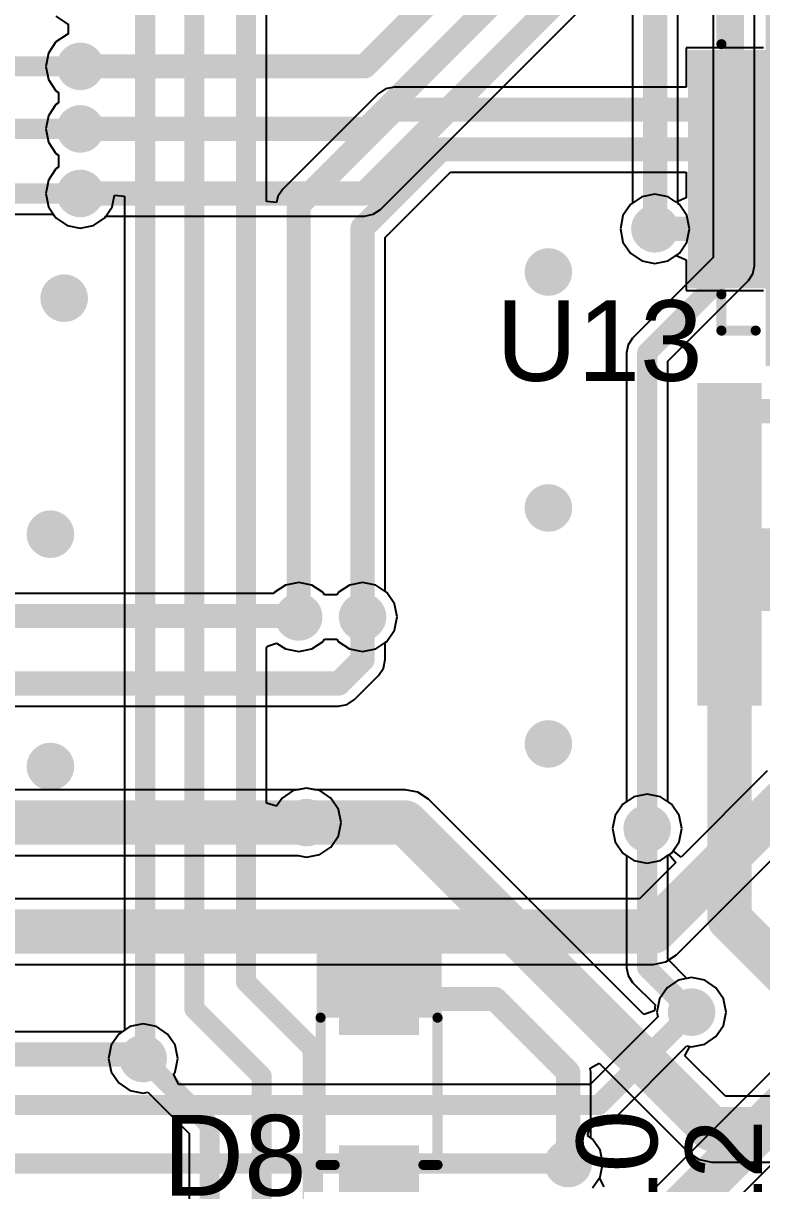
# Model space of a CAD drawing. Header units: millimetres. Extents: x -0.27 to 4.7, y -0.39 to 2.83.
# Drawn here: x 3.508 to 3.875, y 0.851 to 1.426 of the extents above; entities that cross this region are included whole.
import ezdxf

# ---------------------------------------------------------------- set-up
doc = ezdxf.new("R2010")
doc.units = ezdxf.units.MM
doc.header["$MEASUREMENT"] = 0
for name, color, linetype in [('BottomLayer', 5, 'Continuous'), ('BottomSolder', 6, 'Continuous'), ('TopLayer', 1, 'Continuous'), ('TopOverlay', 2, 'Continuous'), ('TopPaste', 8, 'Continuous'), ('TopSolder', 216, 'Continuous'), ('ViaHoleLayer', 16, 'Continuous')]:
    doc.layers.add(name, color=color, linetype=linetype)
doc.styles.add('Arial', font='', dxfattribs={"height": 0.2})
doc.styles.get('Arial').set_extended_font_data('Arial')

# ---------------------------------------------------------------- blocks, each defined once
blk = doc.blocks.new('24_QFN__4_4__48')
at = {"layer": 'TopLayer'}
for points in [[(-0.05512, 0.06004), (-0.05512, 0.0935), (-0.04331, 0.0935), (-0.04331, 0.06004)], [(-0.03543, 0.06004), (-0.03543, 0.0935), (-0.02362, 0.0935), (-0.02362, 0.06004)], [(-0.01575, 0.06004), (-0.01575, 0.0935), (-0.00394, 0.0935), (-0.00394, 0.06004)], [(0.00394, 0.06004), (0.00394, 0.0935), (0.01575, 0.0935), (0.01575, 0.06004)], [(0.02362, 0.06004), (0.02362, 0.0935), (0.03543, 0.0935), (0.03543, 0.06004)], [(0.04331, 0.06004), (0.04331, 0.0935), (0.05512, 0.0935), (0.05512, 0.06004)], [(-0.0935, 0.05512), (-0.06004, 0.05512), (-0.06004, 0.04331), (-0.0935, 0.04331)], [(0.06004, 0.05512), (0.0935, 0.05512), (0.0935, 0.04331), (0.06004, 0.04331)], [(-0.0502, -0.0502), (-0.0502, 0.0502), (0.0502, 0.0502), (0.0502, -0.0502)], [(-0.0935, 0.03543), (-0.06004, 0.03543), (-0.06004, 0.02362), (-0.0935, 0.02362)], [(0.06004, 0.03543), (0.0935, 0.03543), (0.0935, 0.02362), (0.06004, 0.02362)], [(-0.0935, 0.01575), (-0.06004, 0.01575), (-0.06004, 0.00394), (-0.0935, 0.00394)], [(0.06004, 0.01575), (0.0935, 0.01575), (0.0935, 0.00394), (0.06004, 0.00394)], [(-0.0935, -0.00394), (-0.06004, -0.00394), (-0.06004, -0.01575), (-0.0935, -0.01575)], [(0.06004, -0.00394), (0.0935, -0.00394), (0.0935, -0.01575), (0.06004, -0.01575)], [(-0.0935, -0.02362), (-0.06004, -0.02362), (-0.06004, -0.03543), (-0.0935, -0.03543)], [(0.06004, -0.02362), (0.0935, -0.02362), (0.0935, -0.03543), (0.06004, -0.03543)], [(-0.0935, -0.04331), (-0.06004, -0.04331), (-0.06004, -0.05512), (-0.0935, -0.05512)], [(0.06004, -0.04331), (0.0935, -0.04331), (0.0935, -0.05512), (0.06004, -0.05512)], [(-0.04331, -0.06004), (-0.04331, -0.0935), (-0.05512, -0.0935), (-0.05512, -0.06004)], [(-0.02362, -0.06004), (-0.02362, -0.0935), (-0.03543, -0.0935), (-0.03543, -0.06004)], [(-0.00394, -0.06004), (-0.00394, -0.0935), (-0.01575, -0.0935), (-0.01575, -0.06004)], [(0.01575, -0.06004), (0.01575, -0.0935), (0.00394, -0.0935), (0.00394, -0.06004)], [(0.03543, -0.06004), (0.03543, -0.0935), (0.02362, -0.0935), (0.02362, -0.06004)], [(0.05512, -0.06004), (0.05512, -0.0935), (0.04331, -0.0935), (0.04331, -0.06004)]]:
    blk.add_hatch(color=1, dxfattribs=at).paths.add_polyline_path(points)
at = {"layer": 'TopPaste'}
for points in [[(-0.05512, 0.06004), (-0.05512, 0.0935), (-0.04331, 0.0935), (-0.04331, 0.06004)], [(-0.03543, 0.06004), (-0.03543, 0.0935), (-0.02362, 0.0935), (-0.02362, 0.06004)], [(-0.01575, 0.06004), (-0.01575, 0.0935), (-0.00394, 0.0935), (-0.00394, 0.06004)], [(0.00394, 0.06004), (0.00394, 0.0935), (0.01575, 0.0935), (0.01575, 0.06004)], [(0.02362, 0.06004), (0.02362, 0.0935), (0.03543, 0.0935), (0.03543, 0.06004)], [(0.04331, 0.06004), (0.04331, 0.0935), (0.05512, 0.0935), (0.05512, 0.06004)], [(-0.0935, 0.05512), (-0.06004, 0.05512), (-0.06004, 0.04331), (-0.0935, 0.04331)], [(0.06004, 0.05512), (0.0935, 0.05512), (0.0935, 0.04331), (0.06004, 0.04331)], [(-0.0502, -0.0502), (-0.0502, 0.0502), (0.0502, 0.0502), (0.0502, -0.0502)], [(-0.0935, 0.03543), (-0.06004, 0.03543), (-0.06004, 0.02362), (-0.0935, 0.02362)], [(0.06004, 0.03543), (0.0935, 0.03543), (0.0935, 0.02362), (0.06004, 0.02362)], [(-0.0935, 0.01575), (-0.06004, 0.01575), (-0.06004, 0.00394), (-0.0935, 0.00394)], [(0.06004, 0.01575), (0.0935, 0.01575), (0.0935, 0.00394), (0.06004, 0.00394)], [(-0.0935, -0.00394), (-0.06004, -0.00394), (-0.06004, -0.01575), (-0.0935, -0.01575)], [(0.06004, -0.00394), (0.0935, -0.00394), (0.0935, -0.01575), (0.06004, -0.01575)], [(-0.0935, -0.02362), (-0.06004, -0.02362), (-0.06004, -0.03543), (-0.0935, -0.03543)], [(0.06004, -0.02362), (0.0935, -0.02362), (0.0935, -0.03543), (0.06004, -0.03543)], [(-0.0935, -0.04331), (-0.06004, -0.04331), (-0.06004, -0.05512), (-0.0935, -0.05512)], [(0.06004, -0.04331), (0.0935, -0.04331), (0.0935, -0.05512), (0.06004, -0.05512)], [(-0.04331, -0.06004), (-0.04331, -0.0935), (-0.05512, -0.0935), (-0.05512, -0.06004)], [(-0.02362, -0.06004), (-0.02362, -0.0935), (-0.03543, -0.0935), (-0.03543, -0.06004)], [(-0.00394, -0.06004), (-0.00394, -0.0935), (-0.01575, -0.0935), (-0.01575, -0.06004)], [(0.01575, -0.06004), (0.01575, -0.0935), (0.00394, -0.0935), (0.00394, -0.06004)], [(0.03543, -0.06004), (0.03543, -0.0935), (0.02362, -0.0935), (0.02362, -0.06004)], [(0.05512, -0.06004), (0.05512, -0.0935), (0.04331, -0.0935), (0.04331, -0.06004)]]:
    blk.add_hatch(color=8, dxfattribs=at).paths.add_polyline_path(points)
at = {"layer": 'TopSolder'}
for points in [[(-0.05912, 0.05604), (-0.05912, 0.0975), (-0.03931, 0.0975), (-0.03931, 0.05604)], [(-0.03943, 0.05604), (-0.03943, 0.0975), (-0.01962, 0.0975), (-0.01962, 0.05604)], [(-0.01975, 0.05604), (-0.01975, 0.0975), (0.00006, 0.0975), (0.00006, 0.05604)], [(-0.00006, 0.05604), (-0.00006, 0.0975), (0.01975, 0.0975), (0.01975, 0.05604)], [(0.01962, 0.05604), (0.01962, 0.0975), (0.03943, 0.0975), (0.03943, 0.05604)], [(0.03931, 0.05604), (0.03931, 0.0975), (0.05912, 0.0975), (0.05912, 0.05604)], [(-0.0975, 0.05912), (-0.05604, 0.05912), (-0.05604, 0.03931), (-0.0975, 0.03931)], [(0.05604, 0.05912), (0.0975, 0.05912), (0.0975, 0.03931), (0.05604, 0.03931)], [(-0.0542, -0.0542), (-0.0542, 0.0542), (0.0542, 0.0542), (0.0542, -0.0542)], [(-0.0975, 0.03943), (-0.05604, 0.03943), (-0.05604, 0.01962), (-0.0975, 0.01962)], [(0.05604, 0.03943), (0.0975, 0.03943), (0.0975, 0.01962), (0.05604, 0.01962)], [(-0.0975, 0.01975), (-0.05604, 0.01975), (-0.05604, -0.00006), (-0.0975, -0.00006)], [(0.05604, 0.01975), (0.0975, 0.01975), (0.0975, -0.00006), (0.05604, -0.00006)], [(-0.0975, 0.00006), (-0.05604, 0.00006), (-0.05604, -0.01975), (-0.0975, -0.01975)], [(0.05604, 0.00006), (0.0975, 0.00006), (0.0975, -0.01975), (0.05604, -0.01975)], [(-0.0975, -0.01962), (-0.05604, -0.01962), (-0.05604, -0.03943), (-0.0975, -0.03943)], [(0.05604, -0.01962), (0.0975, -0.01962), (0.0975, -0.03943), (0.05604, -0.03943)], [(-0.0975, -0.03931), (-0.05604, -0.03931), (-0.05604, -0.05912), (-0.0975, -0.05912)], [(0.05604, -0.03931), (0.0975, -0.03931), (0.0975, -0.05912), (0.05604, -0.05912)], [(-0.03931, -0.05604), (-0.03931, -0.0975), (-0.05912, -0.0975), (-0.05912, -0.05604)], [(-0.01962, -0.05604), (-0.01962, -0.0975), (-0.03943, -0.0975), (-0.03943, -0.05604)], [(0.00006, -0.05604), (0.00006, -0.0975), (-0.01975, -0.0975), (-0.01975, -0.05604)], [(0.01975, -0.05604), (0.01975, -0.0975), (-0.00006, -0.0975), (-0.00006, -0.05604)], [(0.03943, -0.05604), (0.03943, -0.0975), (0.01962, -0.0975), (0.01962, -0.05604)], [(0.05912, -0.05604), (0.05912, -0.0975), (0.03931, -0.0975), (0.03931, -0.05604)]]:
    blk.add_hatch(color=216, dxfattribs=at).paths.add_polyline_path(points)
at = {"layer": 'TopOverlay', "const_width": 0.005}
for points in [[(-0.08, 0.081), (-0.062, 0.081)], [(-0.08, 0.081), (-0.08, 0.064)], [(0.062, 0.081), (0.08, 0.081)], [(0.08, 0.081), (0.08, 0.064)], [(-0.105, 0.054), (-0.105, 0.044)], [(-0.105, 0.054), (-0.1, 0.049)], [(-0.1, 0.049), (-0.105, 0.044)], [(-0.08, -0.064), (-0.08, -0.081)], [(0.08, -0.064), (0.08, -0.081)], [(-0.08, -0.081), (-0.062, -0.081)], [(0.062, -0.081), (0.08, -0.081)]]:
    blk.add_lwpolyline(points, dxfattribs=at)
at = {"layer": 'TopOverlay', "const_width": 0.0025}
for points in [[(-0.08125, 0.081, 1), (-0.07875, 0.081, 1)], [(-0.08125, 0.081, 1), (-0.07875, 0.081, 1)], [(-0.06325, 0.081, 1), (-0.06075, 0.081, 1)], [(0.06075, 0.081, 1), (0.06325, 0.081, 1)], [(0.07875, 0.081, 1), (0.08125, 0.081, 1)], [(0.07875, 0.081, 1), (0.08125, 0.081, 1)], [(-0.08125, 0.064, 1), (-0.07875, 0.064, 1)], [(0.07875, 0.064, 1), (0.08125, 0.064, 1)], [(-0.10625, 0.054, 1), (-0.10375, 0.054, 1)], [(-0.10625, 0.054, 1), (-0.10375, 0.054, 1)], [(-0.10625, 0.044, 1), (-0.10375, 0.044, 1)], [(-0.10625, 0.044, 1), (-0.10375, 0.044, 1)], [(-0.10125, 0.049, 1), (-0.09875, 0.049, 1)], [(-0.10125, 0.049, 1), (-0.09875, 0.049, 1)], [(-0.08125, -0.064, 1), (-0.07875, -0.064, 1)], [(0.07875, -0.064, 1), (0.08125, -0.064, 1)], [(-0.08125, -0.081, 1), (-0.07875, -0.081, 1)], [(-0.08125, -0.081, 1), (-0.07875, -0.081, 1)], [(-0.06325, -0.081, 1), (-0.06075, -0.081, 1)], [(0.06075, -0.081, 1), (0.06325, -0.081, 1)], [(0.07875, -0.081, 1), (0.08125, -0.081, 1)], [(0.07875, -0.081, 1), (0.08125, -0.081, 1)]]:
    blk.add_lwpolyline(points, format="xyb", close=True, dxfattribs=at)
blk = doc.blocks.new('SOD_323_161')
at = {"layer": 'TopLayer'}
for points in [[(-0.02953, -0.01772), (-0.06102, -0.01772), (-0.06102, 0.01772), (-0.02953, 0.01772)], [(0.06102, -0.01772), (0.02953, -0.01772), (0.02953, 0.01772), (0.06102, 0.01772)]]:
    blk.add_hatch(color=1, dxfattribs=at).paths.add_polyline_path(points)
at = {"layer": 'TopOverlay'}
for points in [[(-0.079, 0.019), (-0.036, 0.019), (-0.036, 0.031), (-0.079, 0.031)], [(-0.079, -0.02), (-0.062, -0.02), (-0.062, 0.02), (-0.079, 0.02)], [(-0.079, -0.031), (-0.036, -0.031), (-0.036, -0.019), (-0.079, -0.019)]]:
    blk.add_hatch(color=2, dxfattribs=at).paths.add_polyline_path(points)
at = {"layer": 'TopPaste'}
for points in [[(-0.02953, -0.01772), (-0.06102, -0.01772), (-0.06102, 0.01772), (-0.02953, 0.01772)], [(0.06102, -0.01772), (0.02953, -0.01772), (0.02953, 0.01772), (0.06102, 0.01772)]]:
    blk.add_hatch(color=8, dxfattribs=at).paths.add_polyline_path(points)
at = {"layer": 'TopSolder'}
for points in [[(-0.02736, -0.01988), (-0.06319, -0.01988), (-0.06319, 0.01988), (-0.02736, 0.01988)], [(0.06319, -0.01988), (0.02736, -0.01988), (0.02736, 0.01988), (0.06319, 0.01988)]]:
    blk.add_hatch(color=216, dxfattribs=at).paths.add_polyline_path(points)
at = {"layer": 'TopOverlay', "const_width": 0.005}
for points in [[(0.037, 0.029), (-0.036, 0.029)], [(0.037, 0.022), (0.037, 0.029)], [(0.037, -0.029), (0.037, -0.022)], [(0.037, -0.029), (-0.036, -0.029)]]:
    blk.add_lwpolyline(points, dxfattribs=at)
at = {"layer": 'TopOverlay', "const_width": 0.0025}
for points in [[(-0.03725, 0.029, 1), (-0.03475, 0.029, 1)], [(0.03575, 0.029, 1), (0.03825, 0.029, 1)], [(0.03575, 0.029, 1), (0.03825, 0.029, 1)], [(0.03575, 0.022, 1), (0.03825, 0.022, 1)], [(0.03575, -0.022, 1), (0.03825, -0.022, 1)], [(-0.03725, -0.029, 1), (-0.03475, -0.029, 1)], [(0.03575, -0.029, 1), (0.03825, -0.029, 1)], [(0.03575, -0.029, 1), (0.03825, -0.029, 1)]]:
    blk.add_lwpolyline(points, format="xyb", close=True, dxfattribs=at)

msp = doc.modelspace()

# ---------------------------------------------------------------- hatches: boundary and pattern name
at = {"layer": 'BottomLayer'}
h = msp.add_hatch(color=5, dxfattribs=at)
edge = h.paths.add_edge_path()
edge.add_arc((3.53682, 1.40495), 0.01181, 0, 360)
h = msp.add_hatch(color=5, dxfattribs=at)
edge = h.paths.add_edge_path()
edge.add_arc((3.53682, 1.37395), 0.01181, 0, 360)
h = msp.add_hatch(color=5, dxfattribs=at)
edge = h.paths.add_edge_path()
edge.add_arc((3.53682, 1.34195), 0.01181, 0, 360)
h = msp.add_hatch(color=5, dxfattribs=at)
edge = h.paths.add_edge_path()
edge.add_arc((3.82182, 1.32442), 0.01181, 0, 360)
h = msp.add_hatch(color=5, dxfattribs=at)
edge = h.paths.add_edge_path()
edge.add_arc((3.769, 1.303), 0.01181, 0, 360)
h = msp.add_hatch(color=5, dxfattribs=at)
edge = h.paths.add_edge_path()
edge.add_arc((3.52881, 1.29), 0.01181, 0, 360)
h = msp.add_hatch(color=5, dxfattribs=at)
edge = h.paths.add_edge_path()
edge.add_arc((3.85582, 1.23395), 0.01181, 0, 360)
h = msp.add_hatch(color=5, dxfattribs=at)
edge = h.paths.add_edge_path()
edge.add_arc((3.769, 1.186), 0.01181, 0, 360)
h = msp.add_hatch(color=5, dxfattribs=at)
edge = h.paths.add_edge_path()
edge.add_arc((3.522, 1.173), 0.01181, 0, 360)
h = msp.add_hatch(color=5, dxfattribs=at)
edge = h.paths.add_edge_path()
edge.add_arc((3.64514, 1.13195), 0.01181, 0, 360)
h = msp.add_hatch(color=5, dxfattribs=at)
edge = h.paths.add_edge_path()
edge.add_arc((3.67682, 1.13195), 0.01181, 0, 360)
h = msp.add_hatch(color=5, dxfattribs=at)
edge = h.paths.add_edge_path()
edge.add_arc((3.769, 1.069), 0.01181, 0, 360)
h = msp.add_hatch(color=5, dxfattribs=at)
edge = h.paths.add_edge_path()
edge.add_arc((3.522, 1.05781), 0.01181, 0, 360)
h = msp.add_hatch(color=5, dxfattribs=at)
edge = h.paths.add_edge_path()
edge.add_arc((3.649, 1.03), 0.01181, 0, 360)
h = msp.add_hatch(color=5, dxfattribs=at)
edge = h.paths.add_edge_path()
edge.add_arc((3.818, 1.027), 0.01181, 0, 360)
h = msp.add_hatch(color=5, dxfattribs=at)
edge = h.paths.add_edge_path()
edge.add_arc((3.84, 0.936), 0.01181, 0, 360)
h = msp.add_hatch(color=5, dxfattribs=at)
edge = h.paths.add_edge_path()
edge.add_arc((3.568, 0.913), 0.01181, 0, 360)
h = msp.add_hatch(color=5, dxfattribs=at)
edge = h.paths.add_edge_path()
edge.add_arc((3.77882, 0.86095), 0.01181, 0, 360)
at = {"layer": 'BottomSolder'}
h = msp.add_hatch(color=6, dxfattribs=at)
edge = h.paths.add_edge_path()
edge.add_arc((3.53682, 1.40495), 0.00591, 0, 360)
h = msp.add_hatch(color=6, dxfattribs=at)
edge = h.paths.add_edge_path()
edge.add_arc((3.53682, 1.37395), 0.00591, 0, 360)
h = msp.add_hatch(color=6, dxfattribs=at)
edge = h.paths.add_edge_path()
edge.add_arc((3.53682, 1.34195), 0.00591, 0, 360)
h = msp.add_hatch(color=6, dxfattribs=at)
edge = h.paths.add_edge_path()
edge.add_arc((3.82182, 1.32442), 0.00591, 0, 360)
h = msp.add_hatch(color=6, dxfattribs=at)
edge = h.paths.add_edge_path()
edge.add_arc((3.769, 1.303), 0.00591, 0, 360)
h = msp.add_hatch(color=6, dxfattribs=at)
edge = h.paths.add_edge_path()
edge.add_arc((3.52881, 1.29), 0.00591, 0, 360)
h = msp.add_hatch(color=6, dxfattribs=at)
edge = h.paths.add_edge_path()
edge.add_arc((3.85582, 1.23395), 0.00591, 0, 360)
h = msp.add_hatch(color=6, dxfattribs=at)
edge = h.paths.add_edge_path()
edge.add_arc((3.769, 1.186), 0.00591, 0, 360)
h = msp.add_hatch(color=6, dxfattribs=at)
edge = h.paths.add_edge_path()
edge.add_arc((3.522, 1.173), 0.00591, 0, 360)
h = msp.add_hatch(color=6, dxfattribs=at)
edge = h.paths.add_edge_path()
edge.add_arc((3.64514, 1.13195), 0.00591, 0, 360)
h = msp.add_hatch(color=6, dxfattribs=at)
edge = h.paths.add_edge_path()
edge.add_arc((3.67682, 1.13195), 0.00591, 0, 360)
h = msp.add_hatch(color=6, dxfattribs=at)
edge = h.paths.add_edge_path()
edge.add_arc((3.769, 1.069), 0.00591, 0, 360)
h = msp.add_hatch(color=6, dxfattribs=at)
edge = h.paths.add_edge_path()
edge.add_arc((3.522, 1.05781), 0.00591, 0, 360)
h = msp.add_hatch(color=6, dxfattribs=at)
edge = h.paths.add_edge_path()
edge.add_arc((3.649, 1.03), 0.00591, 0, 360)
h = msp.add_hatch(color=6, dxfattribs=at)
edge = h.paths.add_edge_path()
edge.add_arc((3.818, 1.027), 0.00591, 0, 360)
h = msp.add_hatch(color=6, dxfattribs=at)
edge = h.paths.add_edge_path()
edge.add_arc((3.84, 0.936), 0.00591, 0, 360)
h = msp.add_hatch(color=6, dxfattribs=at)
edge = h.paths.add_edge_path()
edge.add_arc((3.568, 0.913), 0.00591, 0, 360)
h = msp.add_hatch(color=6, dxfattribs=at)
edge = h.paths.add_edge_path()
edge.add_arc((3.77882, 0.86095), 0.00591, 0, 360)
at = {"layer": 'TopLayer'}
h = msp.add_hatch(color=1, dxfattribs=at)
edge = h.paths.add_edge_path()
edge.add_arc((3.53682, 1.40495), 0.01181, 0, 360)
h = msp.add_hatch(color=1, dxfattribs=at)
edge = h.paths.add_edge_path()
edge.add_arc((3.53682, 1.37395), 0.01181, 0, 360)
h = msp.add_hatch(color=1, dxfattribs=at)
edge = h.paths.add_edge_path()
edge.add_arc((3.53682, 1.34195), 0.01181, 0, 360)
h = msp.add_hatch(color=1, dxfattribs=at)
edge = h.paths.add_edge_path()
edge.add_arc((3.82182, 1.32442), 0.01181, 0, 360)
h = msp.add_hatch(color=1, dxfattribs=at)
edge = h.paths.add_edge_path()
edge.add_arc((3.769, 1.303), 0.01181, 0, 360)
h = msp.add_hatch(color=1, dxfattribs=at)
edge = h.paths.add_edge_path()
edge.add_arc((3.52881, 1.29), 0.01181, 0, 360)
for points in [[(3.84282, 1.08795), (3.87482, 1.08795), (3.87482, 1.24795), (3.84282, 1.24795)], [(3.84282, 1.13495), (4.05282, 1.13495), (4.05282, 1.17595), (3.84282, 1.17595)], [(3.66577, 0.789), (3.70377, 0.789), (3.70377, 0.87), (3.66577, 0.87)]]:
    msp.add_hatch(color=1, dxfattribs=at).paths.add_polyline_path(points)
h = msp.add_hatch(color=1, dxfattribs=at)
edge = h.paths.add_edge_path()
edge.add_arc((3.85582, 1.23395), 0.01181, 0, 360)
h = msp.add_hatch(color=1, dxfattribs=at)
edge = h.paths.add_edge_path()
edge.add_arc((3.769, 1.186), 0.01181, 0, 360)
h = msp.add_hatch(color=1, dxfattribs=at)
edge = h.paths.add_edge_path()
edge.add_arc((3.522, 1.173), 0.01181, 0, 360)
h = msp.add_hatch(color=1, dxfattribs=at)
edge = h.paths.add_edge_path()
edge.add_arc((3.64514, 1.13195), 0.01181, 0, 360)
h = msp.add_hatch(color=1, dxfattribs=at)
edge = h.paths.add_edge_path()
edge.add_arc((3.67682, 1.13195), 0.01181, 0, 360)
h = msp.add_hatch(color=1, dxfattribs=at)
edge = h.paths.add_edge_path()
edge.add_arc((3.769, 1.069), 0.01181, 0, 360)
h = msp.add_hatch(color=1, dxfattribs=at)
edge = h.paths.add_edge_path()
edge.add_arc((3.522, 1.05781), 0.01181, 0, 360)
h = msp.add_hatch(color=1, dxfattribs=at)
edge = h.paths.add_edge_path()
edge.add_arc((3.649, 1.03), 0.01181, 0, 360)
h = msp.add_hatch(color=1, dxfattribs=at)
edge = h.paths.add_edge_path()
edge.add_arc((3.818, 1.027), 0.01181, 0, 360)
h = msp.add_hatch(color=1, dxfattribs=at)
edge = h.paths.add_edge_path()
edge.add_arc((3.84, 0.936), 0.01181, 0, 360)
h = msp.add_hatch(color=1, dxfattribs=at)
edge = h.paths.add_edge_path()
edge.add_arc((3.568, 0.913), 0.01181, 0, 360)
h = msp.add_hatch(color=1, dxfattribs=at)
edge = h.paths.add_edge_path()
edge.add_arc((3.77882, 0.86095), 0.01181, 0, 360)
at = {"layer": 'TopSolder'}
h = msp.add_hatch(color=216, dxfattribs=at)
edge = h.paths.add_edge_path()
edge.add_arc((3.53682, 1.40495), 0.00591, 0, 360)
h = msp.add_hatch(color=216, dxfattribs=at)
edge = h.paths.add_edge_path()
edge.add_arc((3.53682, 1.37395), 0.00591, 0, 360)
h = msp.add_hatch(color=216, dxfattribs=at)
edge = h.paths.add_edge_path()
edge.add_arc((3.53682, 1.34195), 0.00591, 0, 360)
h = msp.add_hatch(color=216, dxfattribs=at)
edge = h.paths.add_edge_path()
edge.add_arc((3.82182, 1.32442), 0.00591, 0, 360)
h = msp.add_hatch(color=216, dxfattribs=at)
edge = h.paths.add_edge_path()
edge.add_arc((3.769, 1.303), 0.00591, 0, 360)
h = msp.add_hatch(color=216, dxfattribs=at)
edge = h.paths.add_edge_path()
edge.add_arc((3.52881, 1.29), 0.00591, 0, 360)
h = msp.add_hatch(color=216, dxfattribs=at)
edge = h.paths.add_edge_path()
edge.add_arc((3.85582, 1.23395), 0.00591, 0, 360)
h = msp.add_hatch(color=216, dxfattribs=at)
edge = h.paths.add_edge_path()
edge.add_arc((3.769, 1.186), 0.00591, 0, 360)
h = msp.add_hatch(color=216, dxfattribs=at)
edge = h.paths.add_edge_path()
edge.add_arc((3.522, 1.173), 0.00591, 0, 360)
h = msp.add_hatch(color=216, dxfattribs=at)
edge = h.paths.add_edge_path()
edge.add_arc((3.64514, 1.13195), 0.00591, 0, 360)
h = msp.add_hatch(color=216, dxfattribs=at)
edge = h.paths.add_edge_path()
edge.add_arc((3.67682, 1.13195), 0.00591, 0, 360)
h = msp.add_hatch(color=216, dxfattribs=at)
edge = h.paths.add_edge_path()
edge.add_arc((3.769, 1.069), 0.00591, 0, 360)
h = msp.add_hatch(color=216, dxfattribs=at)
edge = h.paths.add_edge_path()
edge.add_arc((3.522, 1.05781), 0.00591, 0, 360)
h = msp.add_hatch(color=216, dxfattribs=at)
edge = h.paths.add_edge_path()
edge.add_arc((3.649, 1.03), 0.00591, 0, 360)
h = msp.add_hatch(color=216, dxfattribs=at)
edge = h.paths.add_edge_path()
edge.add_arc((3.818, 1.027), 0.00591, 0, 360)
h = msp.add_hatch(color=216, dxfattribs=at)
edge = h.paths.add_edge_path()
edge.add_arc((3.84, 0.936), 0.00591, 0, 360)
h = msp.add_hatch(color=216, dxfattribs=at)
edge = h.paths.add_edge_path()
edge.add_arc((3.568, 0.913), 0.00591, 0, 360)
h = msp.add_hatch(color=216, dxfattribs=at)
edge = h.paths.add_edge_path()
edge.add_arc((3.77882, 0.86095), 0.00591, 0, 360)
at = {"layer": 'ViaHoleLayer'}
h = msp.add_hatch(color=16, dxfattribs=at)
edge = h.paths.add_edge_path()
edge.add_arc((3.53682, 1.40495), 0.00591, 0, 360)
h = msp.add_hatch(color=16, dxfattribs=at)
edge = h.paths.add_edge_path()
edge.add_arc((3.53682, 1.37395), 0.00591, 0, 360)
h = msp.add_hatch(color=16, dxfattribs=at)
edge = h.paths.add_edge_path()
edge.add_arc((3.53682, 1.34195), 0.00591, 0, 360)
h = msp.add_hatch(color=16, dxfattribs=at)
edge = h.paths.add_edge_path()
edge.add_arc((3.82182, 1.32442), 0.00591, 0, 360)
h = msp.add_hatch(color=16, dxfattribs=at)
edge = h.paths.add_edge_path()
edge.add_arc((3.769, 1.303), 0.00591, 0, 360)
h = msp.add_hatch(color=16, dxfattribs=at)
edge = h.paths.add_edge_path()
edge.add_arc((3.52881, 1.29), 0.00591, 0, 360)
h = msp.add_hatch(color=16, dxfattribs=at)
edge = h.paths.add_edge_path()
edge.add_arc((3.85582, 1.23395), 0.00591, 0, 360)
h = msp.add_hatch(color=16, dxfattribs=at)
edge = h.paths.add_edge_path()
edge.add_arc((3.769, 1.186), 0.00591, 0, 360)
h = msp.add_hatch(color=16, dxfattribs=at)
edge = h.paths.add_edge_path()
edge.add_arc((3.522, 1.173), 0.00591, 0, 360)
h = msp.add_hatch(color=16, dxfattribs=at)
edge = h.paths.add_edge_path()
edge.add_arc((3.64514, 1.13195), 0.00591, 0, 360)
h = msp.add_hatch(color=16, dxfattribs=at)
edge = h.paths.add_edge_path()
edge.add_arc((3.67682, 1.13195), 0.00591, 0, 360)
h = msp.add_hatch(color=16, dxfattribs=at)
edge = h.paths.add_edge_path()
edge.add_arc((3.769, 1.069), 0.00591, 0, 360)
h = msp.add_hatch(color=16, dxfattribs=at)
edge = h.paths.add_edge_path()
edge.add_arc((3.522, 1.05781), 0.00591, 0, 360)
h = msp.add_hatch(color=16, dxfattribs=at)
edge = h.paths.add_edge_path()
edge.add_arc((3.649, 1.03), 0.00591, 0, 360)
h = msp.add_hatch(color=16, dxfattribs=at)
edge = h.paths.add_edge_path()
edge.add_arc((3.818, 1.027), 0.00591, 0, 360)
h = msp.add_hatch(color=16, dxfattribs=at)
edge = h.paths.add_edge_path()
edge.add_arc((3.84, 0.936), 0.00591, 0, 360)
h = msp.add_hatch(color=16, dxfattribs=at)
edge = h.paths.add_edge_path()
edge.add_arc((3.568, 0.913), 0.00591, 0, 360)
h = msp.add_hatch(color=16, dxfattribs=at)
edge = h.paths.add_edge_path()
edge.add_arc((3.77882, 0.86095), 0.00591, 0, 360)

# ---------------------------------------------------------------- linework, layer by layer
at = {"layer": 'BottomLayer'}
for p, q in [((3.83322, 1.33703), (3.83322, 1.66528)), ((3.8508, 1.661), (3.8508, 1.31022)), ((3.8712, 1.306), (3.8712, 1.65678)), ((3.68575, 1.33402), (3.80475, 1.45302)), ((3.81078, 1.45304), (3.81078, 1.33726)), ((3.5247, 1.42983), (3.53026, 1.42611)), ((3.53026, 1.42611), (3.53084, 1.426)), ((3.53084, 1.426), (3.53084, 1.4209)), ((3.5247, 1.41707), (3.52099, 1.41151)), ((3.53026, 1.42078), (3.5247, 1.41707)), ((3.53084, 1.4209), (3.53026, 1.42078)), ((3.52099, 1.41151), (3.51968, 1.40495)), ((3.51968, 1.40495), (3.52099, 1.39839)), ((3.52099, 1.39839), (3.5247, 1.39283)), ((3.5247, 1.39283), (3.52602, 1.39195)), ((3.52602, 1.38695), (3.5247, 1.38607)), ((3.52602, 1.39195), (3.52602, 1.38695)), ((3.5247, 1.38607), (3.52099, 1.38051)), ((3.52099, 1.38051), (3.51968, 1.37395)), ((3.51968, 1.37395), (3.52099, 1.36739)), ((3.52099, 1.36739), (3.5247, 1.36183)), ((3.5247, 1.36183), (3.52601, 1.36096)), ((3.52601, 1.36096), (3.52601, 1.35494)), ((3.5247, 1.35407), (3.52099, 1.34851)), ((3.52601, 1.35494), (3.5247, 1.35407)), ((3.52099, 1.34851), (3.51968, 1.34195)), ((3.51968, 1.34195), (3.52099, 1.33539)), ((3.52099, 1.33539), (3.5247, 1.32983)), ((3.8097, 1.33654), (3.80599, 1.33098)), ((3.81078, 1.33726), (3.8097, 1.33654)), ((3.83394, 1.33654), (3.83322, 1.33703)), ((3.83766, 1.33098), (3.83394, 1.33654)), ((3.5247, 1.32983), (3.53026, 1.32611)), ((3.54338, 1.32611), (3.54894, 1.32983)), ((3.54894, 1.32983), (3.54955, 1.33073)), ((3.54955, 1.33073), (3.67782, 1.33073)), ((3.67782, 1.33073), (3.68211, 1.33159)), ((3.67782, 1.33073), (3.67782, 1.33073)), ((3.68211, 1.33159), (3.68575, 1.33402)), ((3.80599, 1.33098), (3.80468, 1.32442)), ((3.83896, 1.32442), (3.83766, 1.33098)), ((3.53026, 1.32611), (3.53682, 1.32481)), ((3.53682, 1.32481), (3.54338, 1.32611)), ((3.80468, 1.32442), (3.80599, 1.31786)), ((3.83766, 1.31786), (3.83896, 1.32442)), ((3.80599, 1.31786), (3.8097, 1.3123)), ((3.83394, 1.3123), (3.83766, 1.31786)), ((3.8097, 1.3123), (3.81526, 1.30859)), ((3.82838, 1.30859), (3.83394, 1.3123)), ((3.8508, 1.31022), (3.81079, 1.27021)), ((3.81526, 1.30859), (3.82182, 1.30728)), ((3.82182, 1.30728), (3.82838, 1.30859)), ((3.86821, 1.29879), (3.87042, 1.3021)), ((3.87042, 1.3021), (3.8712, 1.306)), ((3.8282, 1.25878), (3.86821, 1.29879)), ((3.80858, 1.2669), (3.8078, 1.263)), ((3.81079, 1.27021), (3.80858, 1.2669)), ((3.8078, 1.263), (3.8078, 1.04041)), ((3.8282, 1.04041), (3.8282, 1.25878)), ((3.63858, 1.14778), (3.63302, 1.14407)), ((3.64514, 1.14909), (3.63858, 1.14778)), ((3.6517, 1.14778), (3.64514, 1.14909)), ((3.65726, 1.14407), (3.6517, 1.14778)), ((3.67026, 1.14778), (3.6647, 1.14407)), ((3.67682, 1.14909), (3.67026, 1.14778)), ((3.68338, 1.14778), (3.67682, 1.14909)), ((3.68894, 1.14407), (3.68338, 1.14778)), ((3.63275, 1.14366), (3.49221, 1.14366)), ((3.63302, 1.14407), (3.63275, 1.14366)), ((3.65797, 1.143), (3.65726, 1.14407)), ((3.66399, 1.143), (3.65797, 1.143)), ((3.6647, 1.14407), (3.66399, 1.143)), ((3.69266, 1.13851), (3.68894, 1.14407)), ((3.69396, 1.13195), (3.69266, 1.13851)), ((3.69266, 1.12539), (3.69396, 1.13195)), ((3.68894, 1.11983), (3.69266, 1.12539)), ((3.68804, 1.11922), (3.68894, 1.11983)), ((3.68804, 1.11082), (3.68804, 1.11922)), ((3.68718, 1.10653), (3.68804, 1.11082)), ((3.68804, 1.11082), (3.68804, 1.11082)), ((3.68475, 1.10289), (3.68718, 1.10653)), ((3.67288, 1.09102), (3.68475, 1.10289)), ((3.68475, 1.10289), (3.68475, 1.10289)), ((3.49555, 1.08773), (3.66495, 1.08773)), ((3.66495, 1.08773), (3.66924, 1.08859)), ((3.66495, 1.08773), (3.66495, 1.08773)), ((3.66924, 1.08859), (3.67288, 1.09102)), ((3.87753, 1.0556), (3.83477, 1.01284)), ((3.64484, 1.04631), (3.48339, 1.04631)), ((3.649, 1.04714), (3.64484, 1.04631)), ((3.65556, 1.04584), (3.649, 1.04714)), ((3.66112, 1.04212), (3.65556, 1.04584)), ((3.66484, 1.03656), (3.66112, 1.04212)), ((3.66614, 1.03), (3.66484, 1.03656)), ((3.80588, 1.03912), (3.80216, 1.03356)), ((3.8078, 1.04041), (3.80588, 1.03912)), ((3.83012, 1.03912), (3.8282, 1.04041)), ((3.83384, 1.03356), (3.83012, 1.03912)), ((3.80216, 1.03356), (3.80086, 1.027)), ((3.83248, 0.96441), (3.9006, 1.03253)), ((3.83514, 1.027), (3.83384, 1.03356)), ((3.66484, 1.02344), (3.66614, 1.03)), ((3.80086, 1.027), (3.80216, 1.02044)), ((3.83384, 1.02044), (3.83514, 1.027)), ((3.66112, 1.01788), (3.66484, 1.02344)), ((3.80216, 1.02044), (3.80588, 1.01488)), ((3.99441, 1.02148), (3.80924, 0.83631)), ((3.83089, 1.01603), (3.83384, 1.02044)), ((3.47663, 1.01369), (3.64484, 1.01369)), ((3.64484, 1.01369), (3.649, 1.01286)), ((3.649, 1.01286), (3.65556, 1.01416)), ((3.65556, 1.01416), (3.66112, 1.01788)), ((3.80588, 1.01488), (3.81144, 1.01116)), ((3.82456, 1.01116), (3.82897, 1.01411)), ((3.82897, 1.01411), (3.83216, 1.01023)), ((3.83477, 1.01284), (3.83089, 1.01603)), ((3.81144, 1.01116), (3.818, 1.00986)), ((3.83216, 1.01023), (3.81419, 0.99226)), ((3.818, 1.00986), (3.82456, 1.01116)), ((3.81419, 0.99226), (3.48781, 0.99226)), ((3.83047, 0.8114), (4.01271, 0.99364)), ((3.82719, 0.96088), (3.83248, 0.96441)), ((3.48105, 0.95964), (3.82095, 0.95964)), ((3.82095, 0.95964), (3.82719, 0.96088)), ((3.83344, 0.95184), (3.82788, 0.94812)), ((3.84, 0.95314), (3.83344, 0.95184)), ((3.84656, 0.95184), (3.84, 0.95314)), ((3.85212, 0.94812), (3.84656, 0.95184)), ((3.82788, 0.94812), (3.82416, 0.94256)), ((3.85584, 0.94256), (3.85212, 0.94812)), ((3.82416, 0.94256), (3.82286, 0.936)), ((3.85714, 0.936), (3.85584, 0.94256)), ((3.82331, 0.93373), (3.78978, 0.9002)), ((3.82286, 0.936), (3.82331, 0.93373)), ((3.85584, 0.92944), (3.85714, 0.936)), ((3.56144, 0.92884), (3.55752, 0.92622)), ((3.568, 0.93014), (3.56144, 0.92884)), ((3.57456, 0.92884), (3.568, 0.93014)), ((3.58012, 0.92512), (3.57456, 0.92884)), ((3.85212, 0.92388), (3.85584, 0.92944)), ((3.55752, 0.92622), (3.423, 0.92622)), ((3.58384, 0.91956), (3.58012, 0.92512)), ((3.84656, 0.92016), (3.85212, 0.92388)), ((3.58514, 0.913), (3.58384, 0.91956)), ((3.80121, 0.88279), (3.83773, 0.91931)), ((3.83773, 0.91931), (3.84, 0.91886)), ((3.84, 0.91886), (3.84656, 0.92016)), ((3.58384, 0.90644), (3.58514, 0.913)), ((3.583, 0.9052), (3.58384, 0.90644)), ((3.58568, 0.9002), (3.583, 0.9052)), ((3.78978, 0.9002), (3.58568, 0.9002)), ((3.794, 0.8798), (3.7979, 0.88058)), ((3.7979, 0.88058), (3.80121, 0.88279)), ((3.78835, 0.8748), (3.78986, 0.8798)), ((3.79094, 0.87307), (3.78835, 0.8748)), ((3.78986, 0.8798), (3.794, 0.8798)), ((3.79466, 0.86751), (3.79094, 0.87307)), ((3.79596, 0.86095), (3.79466, 0.86751)), ((3.79466, 0.85439), (3.79596, 0.86095)), ((3.79094, 0.84883), (3.79466, 0.85439))]:
    msp.add_line(p, q, dxfattribs=at)
for points, const_width in [([(3.822, 1.3246), (3.822, 1.678)], 0.012), ([(3.861, 1.306), (3.861, 1.661)], 0.01), ([(3.67782, 1.40495), (3.74582, 1.47295)], 0.012), ([(3.67882, 1.37395), (3.77082, 1.46595)], 0.012), ([(3.67782, 1.34195), (3.79682, 1.46095)], 0.012), ([(3.53682, 1.40495), (3.67782, 1.40495)], 0.012), ([(3.53682, 1.37395), (3.67882, 1.37395)], 0.012), ([(3.53682, 1.34195), (3.67782, 1.34195)], 0.012), ([(3.818, 1.263), (3.861, 1.306)], 0.01), ([(3.818, 1.027), (3.818, 1.263)], 0.01), ([(3.48032, 1.13245), (3.64464, 1.13245)], 0.012), ([(3.64464, 1.13245), (3.64514, 1.13195)], 0.012), ([(3.67682, 1.11082), (3.67682, 1.13195)], 0.012), ([(3.66495, 1.09895), (3.67682, 1.11082)], 0.012), ([(3.48282, 1.09895), (3.66495, 1.09895)], 0.012), ([(3.82095, 0.97595), (3.892, 1.047)], 0.022), ([(3.47663, 1.03), (3.649, 1.03)], 0.022), ([(3.816, 0.82), (4.00595, 1.00995)], 0.022), ([(3.48105, 0.97595), (3.82095, 0.97595)], 0.022), ([(3.794, 0.89), (3.84, 0.936)], 0.01), ([(3.423, 0.915), (3.566, 0.915)], 0.012), ([(3.566, 0.915), (3.568, 0.913)], 0.012), ([(3.436, 0.89), (3.794, 0.89)], 0.01), ([(3.43595, 0.86095), (3.77882, 0.86095)], 0.01)]:
    msp.add_lwpolyline(points, dxfattribs=dict(at, const_width=const_width))
for points, const_width in [([(3.53382, 1.40495, 1), (3.53982, 1.40495, 1)], 0.006), ([(3.67482, 1.40495, 1), (3.68082, 1.40495, 1)], 0.006), ([(3.67482, 1.40495, 1), (3.68082, 1.40495, 1)], 0.006), ([(3.53382, 1.37395, 1), (3.53982, 1.37395, 1)], 0.006), ([(3.67582, 1.37395, 1), (3.68182, 1.37395, 1)], 0.006), ([(3.67582, 1.37395, 1), (3.68182, 1.37395, 1)], 0.006), ([(3.53382, 1.34195, 1), (3.53982, 1.34195, 1)], 0.006), ([(3.67482, 1.34195, 1), (3.68082, 1.34195, 1)], 0.006), ([(3.67482, 1.34195, 1), (3.68082, 1.34195, 1)], 0.006), ([(3.819, 1.3246, 1), (3.825, 1.3246, 1)], 0.006), ([(3.8585, 1.306, 1), (3.8635, 1.306, 1)], 0.005), ([(3.8585, 1.306, 1), (3.8635, 1.306, 1)], 0.005), ([(3.8155, 1.263, 1), (3.8205, 1.263, 1)], 0.005), ([(3.8155, 1.263, 1), (3.8205, 1.263, 1)], 0.005), ([(3.64164, 1.13245, 1), (3.64764, 1.13245, 1)], 0.006), ([(3.64164, 1.13245, 1), (3.64764, 1.13245, 1)], 0.006), ([(3.64214, 1.13195, 1), (3.64814, 1.13195, 1)], 0.006), ([(3.67382, 1.13195, 1), (3.67982, 1.13195, 1)], 0.006), ([(3.67382, 1.11082, 1), (3.67982, 1.11082, 1)], 0.006), ([(3.67382, 1.11082, 1), (3.67982, 1.11082, 1)], 0.006), ([(3.66195, 1.09895, 1), (3.66795, 1.09895, 1)], 0.006), ([(3.66195, 1.09895, 1), (3.66795, 1.09895, 1)], 0.006), ([(3.6435, 1.03, 1), (3.6545, 1.03, 1)], 0.011), ([(3.8155, 1.027, 1), (3.8205, 1.027, 1)], 0.005), ([(3.81545, 0.97595, 1), (3.82645, 0.97595, 1)], 0.011), ([(3.81545, 0.97595, 1), (3.82645, 0.97595, 1)], 0.011), ([(3.8375, 0.936, 1), (3.8425, 0.936, 1)], 0.005), ([(3.563, 0.915, 1), (3.569, 0.915, 1)], 0.006), ([(3.563, 0.915, 1), (3.569, 0.915, 1)], 0.006), ([(3.565, 0.913, 1), (3.571, 0.913, 1)], 0.006), ([(3.7915, 0.89, 1), (3.7965, 0.89, 1)], 0.005), ([(3.7915, 0.89, 1), (3.7965, 0.89, 1)], 0.005), ([(3.77632, 0.86095, 1), (3.78132, 0.86095, 1)], 0.005)]:
    msp.add_lwpolyline(points, format="xyb", close=True, dxfattribs=dict(at, const_width=const_width))
at = {"layer": 'TopLayer'}
for p, q in [((3.6292, 1.33803), (3.6292, 1.50222)), ((3.87563, 1.41407), (3.83732, 1.41407)), ((3.83732, 1.41407), (3.83732, 1.39469)), ((3.68818, 1.39384), (3.68455, 1.39141)), ((3.69248, 1.39469), (3.68818, 1.39384)), ((3.83732, 1.39469), (3.69248, 1.39469)), ((3.68455, 1.39141), (3.63721, 1.34407)), ((3.68455, 1.39141), (3.68455, 1.39141)), ((3.68804, 1.32018), (3.72044, 1.35258)), ((3.72044, 1.35258), (3.83732, 1.35258)), ((3.83732, 1.35258), (3.83732, 1.33984)), ((3.55266, 1.33539), (3.5538, 1.34115)), ((3.5538, 1.34115), (3.5588, 1.34066)), ((3.63721, 1.34407), (3.63478, 1.34043)), ((3.82182, 1.34156), (3.81526, 1.34026)), ((3.82838, 1.34026), (3.82182, 1.34156)), ((3.54894, 1.32983), (3.55266, 1.33539)), ((3.5588, 1.34066), (3.5588, 0.92707)), ((3.6342, 1.33753), (3.6292, 1.33803)), ((3.63478, 1.34043), (3.6342, 1.33753)), ((3.8097, 1.33654), (3.80599, 1.33098)), ((3.81526, 1.34026), (3.8097, 1.33654)), ((3.83232, 1.33763), (3.82838, 1.34026)), ((3.83725, 1.33977), (3.83232, 1.33763)), ((3.83732, 1.33984), (3.83725, 1.33977)), ((3.45205, 1.33175), (3.52342, 1.33175)), ((3.52342, 1.33175), (3.5247, 1.32983)), ((3.5247, 1.32983), (3.53026, 1.32611)), ((3.54338, 1.32611), (3.54894, 1.32983)), ((3.80599, 1.33098), (3.80468, 1.32442)), ((3.53026, 1.32611), (3.53682, 1.32481)), ((3.53682, 1.32481), (3.54338, 1.32611)), ((3.80468, 1.32442), (3.80599, 1.31786)), ((3.68804, 1.14467), (3.68804, 1.32018)), ((3.80599, 1.31786), (3.8097, 1.3123)), ((3.8097, 1.3123), (3.81526, 1.30859)), ((3.81526, 1.30859), (3.82182, 1.30728)), ((3.82182, 1.30728), (3.82838, 1.30859)), ((3.82838, 1.30859), (3.83232, 1.31122)), ((3.83232, 1.31122), (3.83725, 1.30907)), ((3.83725, 1.30907), (3.83732, 1.309)), ((3.83732, 1.309), (3.83732, 1.29383)), ((3.83732, 1.29383), (3.87563, 1.29383)), ((3.68894, 1.14407), (3.68804, 1.14467)), ((3.69266, 1.13851), (3.68894, 1.14407)), ((3.69396, 1.13195), (3.69266, 1.13851)), ((3.69266, 1.12539), (3.69396, 1.13195)), ((3.68894, 1.11983), (3.69266, 1.12539)), ((3.6292, 1.11682), (3.63015, 1.11757)), ((3.6292, 1.03963), (3.6292, 1.11682)), ((3.63015, 1.11757), (3.6342, 1.11904)), ((3.6342, 1.11904), (3.63858, 1.11611)), ((3.6517, 1.11611), (3.65726, 1.11983)), ((3.65726, 1.11983), (3.65797, 1.1209)), ((3.65797, 1.1209), (3.66399, 1.1209)), ((3.66399, 1.1209), (3.6647, 1.11983)), ((3.6647, 1.11983), (3.67026, 1.11611)), ((3.68338, 1.11611), (3.68894, 1.11983)), ((3.63858, 1.11611), (3.64514, 1.11481)), ((3.64514, 1.11481), (3.6517, 1.11611)), ((3.67026, 1.11611), (3.67682, 1.11481)), ((3.67682, 1.11481), (3.68338, 1.11611)), ((3.63688, 1.04212), (3.6342, 1.03811)), ((3.64244, 1.04584), (3.63688, 1.04212)), ((3.649, 1.04714), (3.64244, 1.04584)), ((3.65316, 1.04631), (3.649, 1.04714)), ((3.698, 1.04631), (3.65316, 1.04631)), ((3.70424, 1.04507), (3.698, 1.04631)), ((3.70954, 1.04154), (3.70424, 1.04507)), ((3.81144, 1.04284), (3.80588, 1.03912)), ((3.818, 1.04414), (3.81144, 1.04284)), ((3.82456, 1.04284), (3.818, 1.04414)), ((3.83012, 1.03912), (3.82456, 1.04284)), ((3.6342, 1.03811), (3.6292, 1.03963)), ((3.81627, 0.9348), (3.70954, 1.04154)), ((3.80588, 1.03912), (3.80216, 1.03356)), ((3.83384, 1.03356), (3.83012, 1.03912)), ((3.80216, 1.03356), (3.80086, 1.027)), ((3.83514, 1.027), (3.83384, 1.03356)), ((3.80086, 1.027), (3.80216, 1.02044)), ((3.83384, 1.02044), (3.83514, 1.027)), ((3.80216, 1.02044), (3.80588, 1.01488)), ((3.83012, 1.01488), (3.83384, 1.02044)), ((3.80588, 1.01488), (3.8078, 1.01359)), ((3.8078, 1.01359), (3.8078, 0.958)), ((3.8282, 1.01359), (3.83012, 1.01488)), ((3.8282, 0.96222), (3.8282, 1.01359)), ((3.83773, 0.95269), (3.8282, 0.96222)), ((3.8078, 0.958), (3.80858, 0.9541)), ((3.80858, 0.9541), (3.81079, 0.95079)), ((3.81079, 0.95079), (3.82194, 0.93964)), ((3.84, 0.95314), (3.83773, 0.95269)), ((3.84656, 0.95184), (3.84, 0.95314)), ((3.85212, 0.94812), (3.84656, 0.95184)), ((3.85584, 0.94256), (3.85212, 0.94812)), ((3.82194, 0.93964), (3.82155, 0.9366)), ((3.85714, 0.936), (3.85584, 0.94256)), ((3.82155, 0.9366), (3.81627, 0.9348)), ((3.85584, 0.92944), (3.85714, 0.936)), ((3.5588, 0.92707), (3.55588, 0.92512)), ((3.85212, 0.92388), (3.85584, 0.92944)), ((3.55588, 0.92512), (3.55216, 0.91956)), ((3.84656, 0.92016), (3.85212, 0.92388)), ((3.55216, 0.91956), (3.55086, 0.913)), ((3.83664, 0.91443), (3.8391, 0.91904)), ((3.8391, 0.91904), (3.84, 0.91886)), ((3.84, 0.91886), (3.84656, 0.92016)), ((3.55086, 0.913), (3.55216, 0.90644)), ((3.78963, 0.90823), (3.79424, 0.91069)), ((3.79424, 0.91069), (3.83846, 0.86646)), ((3.85676, 0.89431), (3.83664, 0.91443)), ((3.55216, 0.90644), (3.55588, 0.90088)), ((3.79004, 0.90618), (3.78963, 0.90823)), ((3.79004, 0.87367), (3.79004, 0.90618)), ((3.79004, 0.90618), (3.79004, 0.90618)), ((3.55588, 0.90088), (3.56144, 0.89716)), ((3.56144, 0.89716), (3.568, 0.89586)), ((3.568, 0.89586), (3.57027, 0.89631)), ((3.57027, 0.89631), (3.5908, 0.87578)), ((3.92884, 0.89431), (3.85676, 0.89431)), ((3.5908, 0.87578), (3.5908, 0.78008)), ((3.79094, 0.87307), (3.79004, 0.87367)), ((3.79466, 0.86751), (3.79094, 0.87307)), ((3.79596, 0.86095), (3.79466, 0.86751)), ((3.83846, 0.86646), (3.84376, 0.86293)), ((3.79466, 0.85439), (3.79596, 0.86095)), ((3.84376, 0.86293), (3.85, 0.86169)), ((3.85, 0.86169), (3.87944, 0.86169)), ((3.79428, 0.85382), (3.79466, 0.85439)), ((3.79664, 0.84941), (3.79428, 0.85382))]:
    msp.add_line(p, q, dxfattribs=at)
for points, const_width in [([(3.59341, 0.93759), (3.59341, 1.50936)], 0.01), ([(3.619, 0.951), (3.619, 1.50877)], 0.01), ([(3.569, 0.914), (3.569, 1.50677)], 0.01), ([(3.43205, 1.40495), (3.53682, 1.40495)], 0.01), ([(3.64514, 1.33614), (3.69248, 1.38348)], 0.012), ([(3.69248, 1.38348), (3.85905, 1.38348)], 0.012), ([(3.44184, 1.37395), (3.53682, 1.37395)], 0.01), ([(3.67682, 1.32482), (3.71579, 1.36379)], 0.012), ([(3.71579, 1.36379), (3.85905, 1.36379)], 0.012), ([(3.45205, 1.34195), (3.53682, 1.34195)], 0.01), ([(3.64514, 1.13195), (3.64514, 1.33614)], 0.012), ([(3.67682, 1.13195), (3.67682, 1.32482)], 0.012), ([(3.81829, 1.32442), (3.82182, 1.32442)], 0.012), ([(3.82182, 1.32442), (3.85905, 1.32442)], 0.012), ([(3.85582, 1.23395), (3.89082, 1.23395)], 0.012), ([(3.85882, 0.98218), (3.85882, 1.16795)], 0.022), ([(3.649, 1.03), (3.698, 1.03)], 0.022), ([(3.698, 1.03), (3.85, 0.878)], 0.022), ([(3.818, 0.958), (3.818, 1.027)], 0.01), ([(3.85882, 0.98218), (3.9207, 0.9203)], 0.022), ([(3.818, 0.958), (3.84, 0.936)], 0.01), ([(3.619, 0.951), (3.65218, 0.91782)], 0.01), ([(3.685, 0.94255), (3.74245, 0.94255)], 0.012), ([(3.74245, 0.94255), (3.77882, 0.90618)], 0.012), ([(3.59341, 0.93759), (3.6268, 0.9042)], 0.01), ([(3.84, 0.936), (3.842, 0.934)], 0.01), ([(3.65218, 0.75441), (3.65218, 0.91782)], 0.01), ([(3.568, 0.913), (3.569, 0.914)], 0.01), ([(3.568, 0.913), (3.601, 0.88)], 0.01), ([(3.77882, 0.86095), (3.77882, 0.90618)], 0.012), ([(3.6268, 0.75421), (3.6268, 0.9042)], 0.01), ([(3.85, 0.878), (3.933, 0.878)], 0.022), ([(3.601, 0.75441), (3.601, 0.88)], 0.01)]:
    msp.add_lwpolyline(points, dxfattribs=dict(at, const_width=const_width))
for points, const_width in [([(3.53432, 1.40495, 1), (3.53932, 1.40495, 1)], 0.005), ([(3.68948, 1.38348, 1), (3.69548, 1.38348, 1)], 0.006), ([(3.68948, 1.38348, 1), (3.69548, 1.38348, 1)], 0.006), ([(3.85605, 1.38348, 1), (3.86205, 1.38348, 1)], 0.006), ([(3.53432, 1.37395, 1), (3.53932, 1.37395, 1)], 0.005), ([(3.71279, 1.36379, 1), (3.71879, 1.36379, 1)], 0.006), ([(3.71279, 1.36379, 1), (3.71879, 1.36379, 1)], 0.006), ([(3.85605, 1.36379, 1), (3.86205, 1.36379, 1)], 0.006), ([(3.53432, 1.34195, 1), (3.53932, 1.34195, 1)], 0.005), ([(3.64214, 1.33614, 1), (3.64814, 1.33614, 1)], 0.006), ([(3.64214, 1.33614, 1), (3.64814, 1.33614, 1)], 0.006), ([(3.67382, 1.32482, 1), (3.67982, 1.32482, 1)], 0.006), ([(3.67382, 1.32482, 1), (3.67982, 1.32482, 1)], 0.006), ([(3.81529, 1.32442, 1), (3.8213, 1.32442, 1)], 0.006), ([(3.81882, 1.32442, 1), (3.82482, 1.32442, 1)], 0.006), ([(3.81882, 1.32442, 1), (3.82482, 1.32442, 1)], 0.006), ([(3.85605, 1.32442, 1), (3.86205, 1.32442, 1)], 0.006), ([(3.85282, 1.23395, 1), (3.85882, 1.23395, 1)], 0.006), ([(3.85332, 1.16795, 1), (3.86432, 1.16795, 1)], 0.011), ([(3.64214, 1.13195, 1), (3.64814, 1.13195, 1)], 0.006), ([(3.67382, 1.13195, 1), (3.67982, 1.13195, 1)], 0.006), ([(3.6435, 1.03, 1), (3.6545, 1.03, 1)], 0.011), ([(3.6925, 1.03, 1), (3.7035, 1.03, 1)], 0.011), ([(3.6925, 1.03, 1), (3.7035, 1.03, 1)], 0.011), ([(3.8155, 1.027, 1), (3.8205, 1.027, 1)], 0.005), ([(3.85332, 0.98218, 1), (3.86432, 0.98218, 1)], 0.011), ([(3.85332, 0.98218, 1), (3.86432, 0.98218, 1)], 0.011), ([(3.8155, 0.958, 1), (3.8205, 0.958, 1)], 0.005), ([(3.8155, 0.958, 1), (3.8205, 0.958, 1)], 0.005), ([(3.6165, 0.951, 1), (3.6215, 0.951, 1)], 0.005), ([(3.6165, 0.951, 1), (3.6215, 0.951, 1)], 0.005), ([(3.682, 0.94255, 1), (3.688, 0.94255, 1)], 0.006), ([(3.73945, 0.94255, 1), (3.74545, 0.94255, 1)], 0.006), ([(3.73945, 0.94255, 1), (3.74545, 0.94255, 1)], 0.006), ([(3.59091, 0.93759, 1), (3.59591, 0.93759, 1)], 0.005), ([(3.59091, 0.93759, 1), (3.59591, 0.93759, 1)], 0.005), ([(3.8375, 0.936, 1), (3.8425, 0.936, 1)], 0.005), ([(3.8375, 0.936, 1), (3.8425, 0.936, 1)], 0.005), ([(3.8395, 0.934, 1), (3.8445, 0.934, 1)], 0.005), ([(3.64968, 0.91782, 1), (3.65468, 0.91782, 1)], 0.005), ([(3.64968, 0.91782, 1), (3.65468, 0.91782, 1)], 0.005), ([(3.5655, 0.913, 1), (3.5705, 0.913, 1)], 0.005), ([(3.5655, 0.913, 1), (3.5705, 0.913, 1)], 0.005), ([(3.5665, 0.914, 1), (3.5715, 0.914, 1)], 0.005), ([(3.5665, 0.914, 1), (3.5715, 0.914, 1)], 0.005), ([(3.77582, 0.90618, 1), (3.78182, 0.90618, 1)], 0.006), ([(3.77582, 0.90618, 1), (3.78182, 0.90618, 1)], 0.006), ([(3.6243, 0.9042, 1), (3.6293, 0.9042, 1)], 0.005), ([(3.6243, 0.9042, 1), (3.6293, 0.9042, 1)], 0.005), ([(3.8445, 0.878, 1), (3.8555, 0.878, 1)], 0.011), ([(3.8445, 0.878, 1), (3.8555, 0.878, 1)], 0.011), ([(3.5985, 0.88, 1), (3.6035, 0.88, 1)], 0.005), ([(3.5985, 0.88, 1), (3.6035, 0.88, 1)], 0.005), ([(3.77582, 0.86095, 1), (3.78182, 0.86095, 1)], 0.006)]:
    msp.add_lwpolyline(points, format="xyb", close=True, dxfattribs=dict(at, const_width=const_width))

# ---------------------------------------------------------------- block references
for name, p, rotation in [('24_QFN__4_4__48', (3.93582, 1.35395), 90), ('SOD_323_161', (3.685, 0.89728), 270)]:
    msp.add_blockref(name, p, dxfattribs=dict(rotation=rotation))

# ---------------------------------------------------------------- texts
at = {"layer": 'TopOverlay', "style": 'Arial'}
for s, p in [('U13', (3.74302, 1.24901)), ('D8', (3.57768, 0.84501))]:
    msp.add_text(s, height=0.04, dxfattribs=at).set_placement(p)
for s, height, p in [('C10', 0.04, (3.82299, 0.78502)), ('R12', 0.038, (3.87499, 0.78552))]:
    msp.add_text(s, height=height, rotation=90, dxfattribs=at).set_placement(p)

doc.saveas('drawing.dxf')
